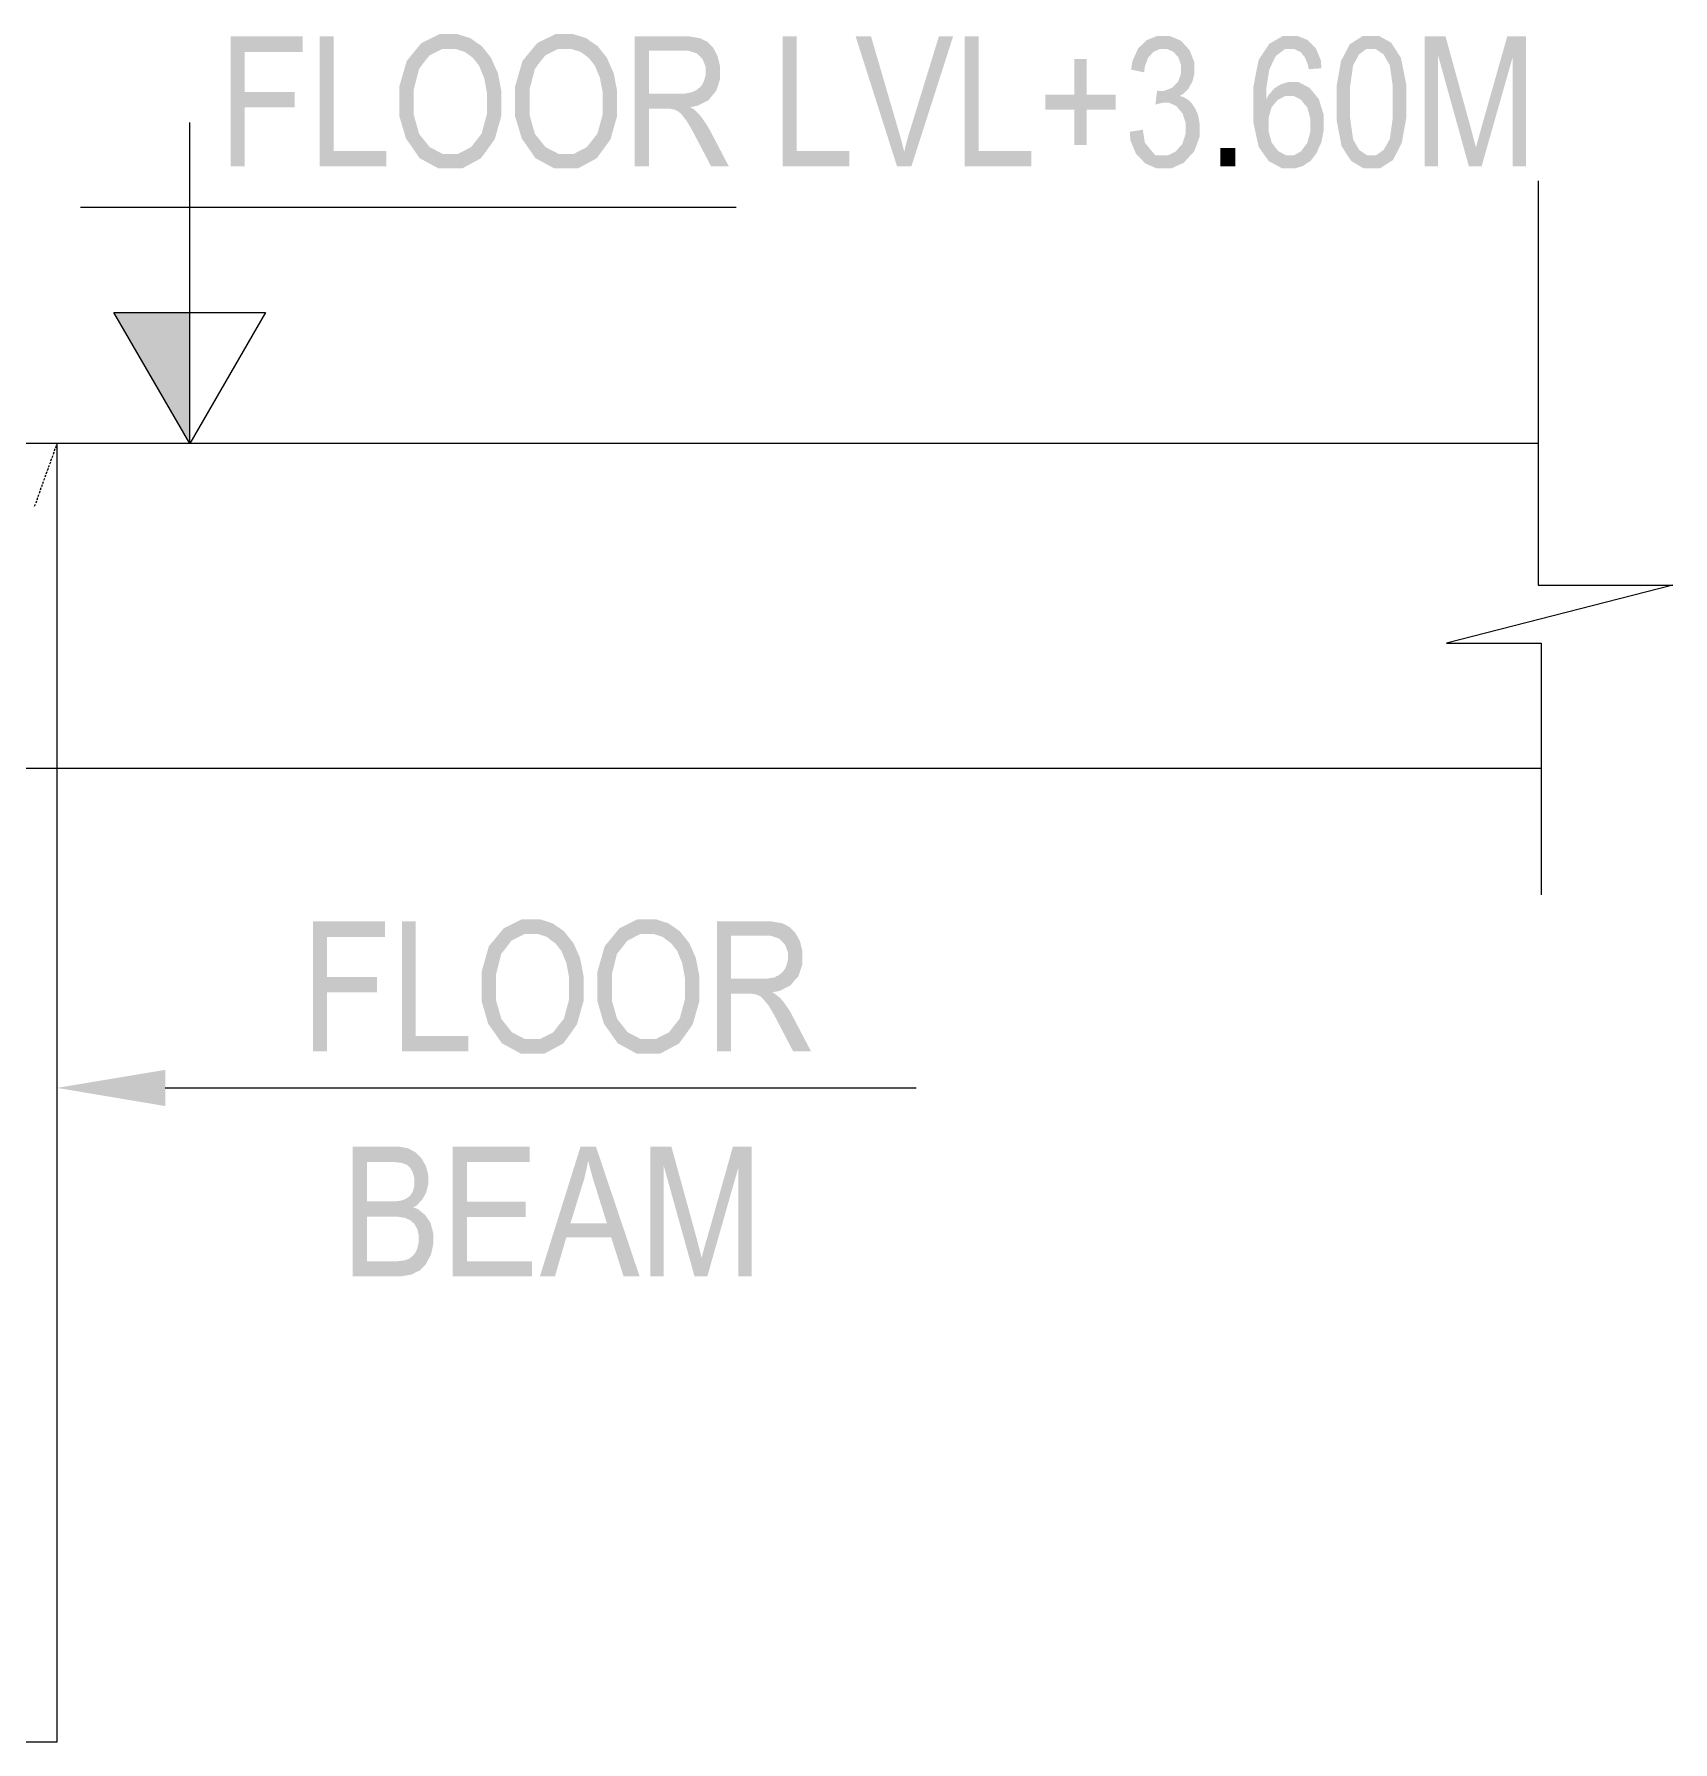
# Model space of a CAD drawing. Header units: millimetres. Extents: x 51.5 to 74.8, y 0.8 to 17.2.
# Drawn here: x 70.089 to 71.079, y 7.618 to 8.651 of the extents above; entities that cross this region are included whole.
import ezdxf

# ---------------------------------------------------------------- set-up
doc = ezdxf.new("R2010")
doc.units = ezdxf.units.MM
doc.layers.add('PDF_Geomertry', color=7, linetype='Continuous')
doc.layers.add('PDF_Solid Fills', color=7, linetype='Continuous')

msp = doc.modelspace()

# ---------------------------------------------------------------- hatches: boundary and pattern name
at = {"layer": 'PDF_Solid Fills', "transparency": 33554559}
for points in [[(70.2076, 8.5706), (70.2076, 8.6491), (70.2511, 8.6491), (70.2511, 8.6398), (70.2161, 8.6398), (70.2161, 8.6156), (70.2463, 8.6156), (70.2463, 8.6063), (70.2161, 8.6063), (70.2161, 8.5706)], [(70.2613, 8.5706), (70.2613, 8.6491), (70.2698, 8.6491), (70.2698, 8.5799), (70.3016, 8.5799), (70.3016, 8.5706)], [(70.5413, 8.5706), (70.5413, 8.6491), (70.5498, 8.6491), (70.5498, 8.5799), (70.5816, 8.5799), (70.5816, 8.5706)], [(70.6104, 8.5706), (70.5854, 8.6491), (70.5947, 8.6491), (70.6113, 8.5922), (70.6123, 8.5888), (70.614, 8.5824), (70.6148, 8.5793), (70.6155, 8.5826), (70.6172, 8.589), (70.6182, 8.5922), (70.6357, 8.6491), (70.6443, 8.6491), (70.6191, 8.5706)], [(70.6513, 8.5706), (70.6513, 8.6491), (70.6598, 8.6491), (70.6598, 8.5799), (70.6916, 8.5799), (70.6916, 8.5706)], [(70.7511, 8.5915), (70.759, 8.5927), (70.7602, 8.5849), (70.7665, 8.5773), (70.7715, 8.5773), (70.7743, 8.5773), (70.7788, 8.5795), (70.7809, 8.5819), (70.7829, 8.5841), (70.7848, 8.5901), (70.7848, 8.5937), (70.7848, 8.5972), (70.783, 8.6026), (70.7812, 8.6047), (70.7794, 8.6069), (70.775, 8.609), (70.7723, 8.609), (70.7711, 8.609), (70.7683, 8.6084), (70.7666, 8.6079), (70.7676, 8.6163), (70.7688, 8.6162), (70.7718, 8.6162), (70.7765, 8.618), (70.7784, 8.6198), (70.7802, 8.6216), (70.782, 8.6263), (70.782, 8.6294), (70.782, 8.632), (70.7805, 8.6365), (70.779, 8.6381), (70.7775, 8.6398), (70.7737, 8.6415), (70.7715, 8.6415), (70.7693, 8.6415), (70.7654, 8.6398), (70.7638, 8.638), (70.7622, 8.6362), (70.7602, 8.6309), (70.7598, 8.6274), (70.7519, 8.6291), (70.7527, 8.6341), (70.7561, 8.6418), (70.7587, 8.6443), (70.7613, 8.6469), (70.7676, 8.6494), (70.7713, 8.6494), (70.7752, 8.6494), (70.7819, 8.6466), (70.7847, 8.6437), (70.7873, 8.6408), (70.7901, 8.6336), (70.7901, 8.6291), (70.7901, 8.6265), (70.789, 8.6218), (70.7877, 8.6197), (70.7866, 8.6176), (70.7834, 8.6144), (70.7813, 8.6131), (70.7833, 8.6126), (70.7863, 8.6109), (70.7876, 8.6097), (70.7888, 8.6084), (70.7909, 8.6051), (70.7918, 8.6031), (70.7925, 8.6011), (70.7933, 8.5965), (70.7933, 8.5938), (70.7933, 8.5884), (70.7901, 8.5797), (70.7869, 8.5762), (70.7837, 8.5727), (70.7761, 8.5693), (70.7716, 8.5693), (70.7675, 8.5693), (70.7605, 8.5723), (70.7576, 8.5754), (70.7548, 8.5783), (70.7515, 8.5863)], [(70.9294, 8.5706), (70.9294, 8.6491), (70.942, 8.6491), (70.9573, 8.5936), (70.9604, 8.5819), (70.9609, 8.5841), (70.9627, 8.5904), (70.9638, 8.5945), (70.9793, 8.6491), (70.9907, 8.6491), (70.9907, 8.5706), (70.9825, 8.5706), (70.9825, 8.6363), (70.9638, 8.5706), (70.9561, 8.5706), (70.9375, 8.6376), (70.9375, 8.5706)], [(70.7175, 8.5834), (70.7175, 8.6049), (70.7, 8.6049), (70.7, 8.614), (70.7175, 8.614), (70.7175, 8.6354), (70.725, 8.6354), (70.725, 8.614), (70.7425, 8.614), (70.7425, 8.6049), (70.725, 8.6049), (70.725, 8.5834)], [(70.2573, 8.0355), (70.2573, 8.114), (70.3008, 8.114), (70.3008, 8.1047), (70.2658, 8.1047), (70.2658, 8.0805), (70.2961, 8.0805), (70.2961, 8.0712), (70.2658, 8.0712), (70.2658, 8.0355)], [(70.3111, 8.0355), (70.3111, 8.114), (70.3195, 8.114), (70.3195, 8.0448), (70.3513, 8.0448), (70.3513, 8.0355)], [(70.3418, 7.8994), (70.3418, 7.9779), (70.3883, 7.9779), (70.3883, 7.9686), (70.3504, 7.9686), (70.3504, 7.9447), (70.3859, 7.9447), (70.3859, 7.9354), (70.3504, 7.9354), (70.3504, 7.9086), (70.3898, 7.9086), (70.3898, 7.8994)], [(70.4612, 7.8994), (70.4612, 7.9779), (70.474, 7.9779), (70.4893, 7.9223), (70.4923, 7.9106), (70.4929, 7.9129), (70.4945, 7.9191), (70.4958, 7.9233), (70.5112, 7.9779), (70.5226, 7.9779), (70.5226, 7.8994), (70.5144, 7.8994), (70.5144, 7.9649), (70.4957, 7.8994), (70.488, 7.8994), (70.4694, 7.9662), (70.4694, 7.8994)]]:
    msp.add_hatch(color=256, dxfattribs=at).paths.add_polyline_path(points)
h = msp.add_hatch(color=256, dxfattribs=at)
h.paths.add_polyline_path([(70.3095, 8.6088), (70.3095, 8.6188), (70.314, 8.6343), (70.3184, 8.6397), (70.3229, 8.6451), (70.3338, 8.6505), (70.3404, 8.6505), (70.3447, 8.6505), (70.3525, 8.6481), (70.3559, 8.6456), (70.3594, 8.6433), (70.365, 8.6362), (70.367, 8.6316), (70.3691, 8.627), (70.3712, 8.6162), (70.3712, 8.6098), (70.3712, 8.6011), (70.3672, 8.5869), (70.3633, 8.5815), (70.3588, 8.5754), (70.3475, 8.5693), (70.3404, 8.5693), (70.3333, 8.5693), (70.3218, 8.5755), (70.3175, 8.5818), (70.3136, 8.5873), (70.3095, 8.6009)])
h.paths.add_polyline_path([(70.3183, 8.6087), (70.3183, 8.6015), (70.3215, 8.5902), (70.3247, 8.5862), (70.3279, 8.5822), (70.3357, 8.5781), (70.3404, 8.5781), (70.345, 8.5781), (70.3529, 8.5822), (70.3561, 8.5863), (70.3593, 8.5904), (70.3625, 8.6022), (70.3625, 8.6101), (70.3625, 8.6151), (70.3608, 8.6241), (70.3591, 8.6281), (70.3579, 8.6312), (70.3541, 8.6361), (70.3516, 8.638), (70.349, 8.6398), (70.3434, 8.6416), (70.3405, 8.6416), (70.3357, 8.6416), (70.3277, 8.6376), (70.3245, 8.6336), (70.3215, 8.6295), (70.3183, 8.6172)])
h = msp.add_hatch(color=256, dxfattribs=at)
h.paths.add_polyline_path([(70.3795, 8.6088), (70.3795, 8.6188), (70.384, 8.6343), (70.3884, 8.6397), (70.3929, 8.6451), (70.4038, 8.6505), (70.4104, 8.6505), (70.4147, 8.6505), (70.4225, 8.6481), (70.4259, 8.6456), (70.4294, 8.6433), (70.435, 8.6362), (70.437, 8.6316), (70.4391, 8.627), (70.4412, 8.6162), (70.4412, 8.6098), (70.4412, 8.6011), (70.4372, 8.5869), (70.4333, 8.5815), (70.4288, 8.5754), (70.4175, 8.5693), (70.4104, 8.5693), (70.4033, 8.5693), (70.3918, 8.5755), (70.3875, 8.5818), (70.3836, 8.5873), (70.3795, 8.6009)])
h.paths.add_polyline_path([(70.3883, 8.6087), (70.3883, 8.6015), (70.3915, 8.5902), (70.3947, 8.5862), (70.3979, 8.5822), (70.4058, 8.5781), (70.4104, 8.5781), (70.415, 8.5781), (70.4229, 8.5822), (70.4261, 8.5863), (70.4293, 8.5904), (70.4325, 8.6022), (70.4325, 8.6101), (70.4325, 8.6151), (70.4308, 8.6241), (70.4291, 8.6281), (70.4279, 8.6312), (70.4241, 8.6361), (70.4216, 8.638), (70.419, 8.6398), (70.4134, 8.6416), (70.4105, 8.6416), (70.4057, 8.6416), (70.3977, 8.6376), (70.3945, 8.6336), (70.3915, 8.6295), (70.3883, 8.6172)])
h = msp.add_hatch(color=256, dxfattribs=at)
h.paths.add_polyline_path([(70.4519, 8.5706), (70.4519, 8.6491), (70.4805, 8.6491), (70.485, 8.6491), (70.4915, 8.648), (70.4937, 8.6469), (70.4958, 8.6459), (70.4993, 8.6422), (70.5007, 8.6397), (70.502, 8.637), (70.5034, 8.6312), (70.5034, 8.6277), (70.5034, 8.6233), (70.5011, 8.6162), (70.4987, 8.6134), (70.4965, 8.6106), (70.4897, 8.6072), (70.4854, 8.6063), (70.4872, 8.6054), (70.4898, 8.6031), (70.4908, 8.602), (70.4926, 8.5998), (70.4959, 8.5948), (70.4975, 8.592), (70.5087, 8.5706), (70.498, 8.5706), (70.4894, 8.587), (70.4869, 8.5918), (70.4832, 8.5981), (70.4818, 8.5998), (70.4805, 8.6016), (70.4782, 8.6038), (70.4769, 8.6044), (70.4758, 8.6049), (70.4725, 8.6055), (70.4702, 8.6055), (70.4604, 8.6055), (70.4604, 8.5706)])
h.paths.add_polyline_path([(70.4604, 8.6145), (70.4788, 8.6145), (70.4818, 8.6145), (70.4863, 8.6154), (70.4879, 8.6161), (70.4894, 8.6168), (70.4919, 8.619), (70.4929, 8.6205), (70.4937, 8.6222), (70.4947, 8.6258), (70.4947, 8.6277), (70.4947, 8.6308), (70.4929, 8.6354), (70.4912, 8.6372), (70.4894, 8.6388), (70.4843, 8.6405), (70.4808, 8.6405), (70.4604, 8.6405)])
h = msp.add_hatch(color=256, dxfattribs=at)
h.paths.add_polyline_path([(70.867, 8.6299), (70.8593, 8.6293), (70.8587, 8.6322), (70.857, 8.6365), (70.8559, 8.6377), (70.8544, 8.6397), (70.8505, 8.6415), (70.8483, 8.6415), (70.845, 8.6415), (70.8394, 8.6373), (70.8373, 8.633), (70.8355, 8.6293), (70.8337, 8.6184), (70.8337, 8.6112), (70.835, 8.6137), (70.8384, 8.6176), (70.8405, 8.619), (70.8426, 8.6202), (70.8469, 8.6216), (70.8493, 8.6216), (70.853, 8.6216), (70.8597, 8.6181), (70.8626, 8.6147), (70.8654, 8.6112), (70.8683, 8.6019), (70.8683, 8.5961), (70.8683, 8.5922), (70.8669, 8.5849), (70.8654, 8.5818), (70.864, 8.5786), (70.8604, 8.5738), (70.858, 8.5723), (70.8558, 8.5708), (70.8508, 8.5693), (70.8482, 8.5693), (70.8433, 8.5693), (70.8352, 8.5737), (70.832, 8.5781), (70.829, 8.5824), (70.8258, 8.5972), (70.8258, 8.6074), (70.8258, 8.6187), (70.829, 8.6349), (70.8322, 8.6398), (70.8355, 8.6447), (70.8437, 8.6494), (70.8488, 8.6494), (70.8525, 8.6494), (70.8586, 8.647), (70.8611, 8.6445), (70.8636, 8.642), (70.8666, 8.6347)])
h.paths.add_polyline_path([(70.835, 8.5961), (70.835, 8.5919), (70.8369, 8.5849), (70.8388, 8.5824), (70.8409, 8.5798), (70.8455, 8.5773), (70.8482, 8.5773), (70.8505, 8.5773), (70.8547, 8.5797), (70.8565, 8.5822), (70.8583, 8.5845), (70.8602, 8.5912), (70.8602, 8.5955), (70.8602, 8.5997), (70.8584, 8.6062), (70.8565, 8.6084), (70.8547, 8.6108), (70.8502, 8.6131), (70.8477, 8.6131), (70.8451, 8.6131), (70.8407, 8.6108), (70.8387, 8.6086), (70.8368, 8.6062), (70.835, 8.5999)])
h = msp.add_hatch(color=256, dxfattribs=at)
h.paths.add_polyline_path([(70.8762, 8.6094), (70.8762, 8.6193), (70.8788, 8.6343), (70.8815, 8.6393), (70.8841, 8.6444), (70.892, 8.6494), (70.8972, 8.6494), (70.9018, 8.6494), (70.9091, 8.6454), (70.9118, 8.6412), (70.915, 8.6362), (70.9182, 8.6204), (70.9182, 8.6094), (70.9182, 8.5995), (70.9155, 8.5847), (70.9129, 8.5795), (70.9102, 8.5744), (70.9023, 8.5693), (70.897, 8.5693), (70.8925, 8.5693), (70.885, 8.5738), (70.882, 8.5783), (70.8791, 8.5829), (70.8762, 8.5983)])
h.paths.add_polyline_path([(70.8843, 8.6094), (70.8843, 8.5998), (70.8861, 8.587), (70.8879, 8.5837), (70.8898, 8.5805), (70.8945, 8.5773), (70.8973, 8.5773), (70.9001, 8.5773), (70.9045, 8.5805), (70.9065, 8.5838), (70.9083, 8.5872), (70.9101, 8.5999), (70.9101, 8.6094), (70.9101, 8.619), (70.9083, 8.6318), (70.9063, 8.6351), (70.9045, 8.6383), (70.8998, 8.6415), (70.8969, 8.6415), (70.8941, 8.6415), (70.8897, 8.6383), (70.8879, 8.6349), (70.8861, 8.6316), (70.8843, 8.6188)])
h = msp.add_hatch(color=256, dxfattribs=at)
h.paths.add_polyline_path([(70.3593, 8.0737), (70.3593, 8.0837), (70.3637, 8.0991), (70.3682, 8.1045), (70.3726, 8.1099), (70.3836, 8.1154), (70.3901, 8.1154), (70.3944, 8.1154), (70.4022, 8.1129), (70.4057, 8.1105), (70.4091, 8.1081), (70.4147, 8.1011), (70.4168, 8.0965), (70.4188, 8.0919), (70.4209, 8.0811), (70.4209, 8.0747), (70.4209, 8.0659), (70.4169, 8.0518), (70.413, 8.0462), (70.4086, 8.0402), (70.3972, 8.0341), (70.3901, 8.0341), (70.383, 8.0341), (70.3715, 8.0404), (70.3672, 8.0466), (70.3632, 8.0522), (70.3593, 8.0658)])
h.paths.add_polyline_path([(70.368, 8.0736), (70.368, 8.0663), (70.3712, 8.0551), (70.3744, 8.0511), (70.3776, 8.047), (70.3854, 8.043), (70.39, 8.043), (70.3947, 8.043), (70.4026, 8.047), (70.4058, 8.0512), (70.409, 8.0552), (70.4122, 8.067), (70.4122, 8.0749), (70.4122, 8.0799), (70.4105, 8.089), (70.4088, 8.093), (70.4076, 8.0961), (70.4038, 8.1009), (70.4012, 8.1027), (70.3987, 8.1047), (70.3932, 8.1065), (70.3902, 8.1065), (70.3854, 8.1065), (70.3773, 8.1024), (70.3743, 8.0984), (70.3711, 8.0944), (70.368, 8.082)])
h = msp.add_hatch(color=256, dxfattribs=at)
h.paths.add_polyline_path([(70.4293, 8.0737), (70.4293, 8.0837), (70.4337, 8.0991), (70.4382, 8.1045), (70.4426, 8.1099), (70.4536, 8.1154), (70.4601, 8.1154), (70.4644, 8.1154), (70.4722, 8.1129), (70.4757, 8.1105), (70.4791, 8.1081), (70.4847, 8.1011), (70.4868, 8.0965), (70.4888, 8.0919), (70.4909, 8.0811), (70.4909, 8.0747), (70.4909, 8.0659), (70.4869, 8.0518), (70.483, 8.0462), (70.4786, 8.0402), (70.4672, 8.0341), (70.4601, 8.0341), (70.453, 8.0341), (70.4415, 8.0404), (70.4372, 8.0466), (70.4332, 8.0522), (70.4293, 8.0658)])
h.paths.add_polyline_path([(70.438, 8.0736), (70.438, 8.0663), (70.4412, 8.0551), (70.4444, 8.0511), (70.4476, 8.047), (70.4554, 8.043), (70.46, 8.043), (70.4647, 8.043), (70.4726, 8.047), (70.4758, 8.0512), (70.479, 8.0552), (70.4822, 8.067), (70.4822, 8.0749), (70.4822, 8.0799), (70.4805, 8.089), (70.4788, 8.093), (70.4776, 8.0961), (70.4738, 8.1009), (70.4713, 8.1027), (70.4687, 8.1047), (70.4632, 8.1065), (70.4602, 8.1065), (70.4554, 8.1065), (70.4473, 8.1024), (70.4443, 8.0984), (70.4411, 8.0944), (70.438, 8.082)])
h = msp.add_hatch(color=256, dxfattribs=at)
h.paths.add_polyline_path([(70.5016, 8.0355), (70.5016, 8.114), (70.5302, 8.114), (70.5347, 8.114), (70.5412, 8.1129), (70.5434, 8.1118), (70.5455, 8.1106), (70.549, 8.107), (70.5504, 8.1045), (70.5518, 8.1019), (70.5532, 8.0961), (70.5532, 8.0926), (70.5532, 8.0881), (70.5508, 8.0809), (70.5484, 8.0783), (70.5462, 8.0755), (70.5394, 8.072), (70.5351, 8.0712), (70.5368, 8.0701), (70.5395, 8.068), (70.5405, 8.0669), (70.5423, 8.0647), (70.5457, 8.0597), (70.5472, 8.0569), (70.5584, 8.0355), (70.5476, 8.0355), (70.5391, 8.0518), (70.5366, 8.0566), (70.5329, 8.063), (70.5315, 8.0647), (70.5302, 8.0663), (70.5279, 8.0687), (70.5266, 8.0693), (70.5254, 8.0698), (70.522, 8.0704), (70.52, 8.0704), (70.5101, 8.0704), (70.5101, 8.0355)])
h.paths.add_polyline_path([(70.5101, 8.0794), (70.5284, 8.0794), (70.5315, 8.0794), (70.5361, 8.0801), (70.5376, 8.0809), (70.5391, 8.0816), (70.5416, 8.0838), (70.5426, 8.0854), (70.5434, 8.0869), (70.5444, 8.0905), (70.5444, 8.0926), (70.5444, 8.0956), (70.5426, 8.1002), (70.5409, 8.1019), (70.5391, 8.1037), (70.534, 8.1054), (70.5305, 8.1054), (70.5101, 8.1054)])
h = msp.add_hatch(color=256, dxfattribs=at)
h.paths.add_polyline_path([(70.2813, 7.8994), (70.2813, 7.9779), (70.3057, 7.9779), (70.3093, 7.9779), (70.3151, 7.9768), (70.3172, 7.9755), (70.3194, 7.9744), (70.3229, 7.9709), (70.3243, 7.9684), (70.3257, 7.9661), (70.327, 7.9608), (70.327, 7.9579), (70.327, 7.9551), (70.3258, 7.9502), (70.3247, 7.9481), (70.3234, 7.9459), (70.3201, 7.9424), (70.318, 7.9411), (70.3208, 7.9401), (70.3251, 7.9366), (70.3268, 7.9341), (70.3284, 7.9318), (70.33, 7.9256), (70.33, 7.9222), (70.33, 7.9186), (70.3286, 7.9123), (70.327, 7.9097), (70.3257, 7.9069), (70.3218, 7.903), (70.3193, 7.9018), (70.3169, 7.9005), (70.3101, 7.8994), (70.3059, 7.8994)])
h.paths.add_polyline_path([(70.29, 7.9086), (70.3059, 7.9086), (70.3086, 7.9086), (70.3125, 7.9091), (70.3138, 7.9095), (70.3157, 7.9102), (70.3184, 7.9126), (70.3194, 7.9141), (70.3202, 7.9158), (70.3212, 7.9198), (70.3212, 7.9222), (70.3212, 7.9244), (70.3204, 7.9281), (70.3194, 7.9297), (70.3186, 7.9312), (70.3161, 7.9334), (70.3145, 7.9341), (70.313, 7.9348), (70.3082, 7.9356), (70.3048, 7.9356), (70.29, 7.9356)])
h.paths.add_polyline_path([(70.29, 7.9448), (70.3038, 7.9448), (70.3066, 7.9448), (70.3105, 7.9452), (70.3116, 7.9456), (70.3133, 7.9462), (70.3159, 7.948), (70.3168, 7.9494), (70.3177, 7.9506), (70.3186, 7.9543), (70.3186, 7.9566), (70.3186, 7.9587), (70.3177, 7.9622), (70.3169, 7.9636), (70.3161, 7.9651), (70.314, 7.967), (70.3126, 7.9674), (70.3112, 7.968), (70.3063, 7.9686), (70.3029, 7.9686), (70.29, 7.9686)])
h = msp.add_hatch(color=256, dxfattribs=at)
h.paths.add_polyline_path([(70.3945, 7.8994), (70.4191, 7.9779), (70.4284, 7.9779), (70.4548, 7.8994), (70.4451, 7.8994), (70.4376, 7.9231), (70.4105, 7.9231), (70.4036, 7.8994)])
h.paths.add_polyline_path([(70.413, 7.9316), (70.435, 7.9316), (70.4282, 7.9533), (70.4266, 7.9583), (70.4244, 7.9665), (70.4237, 7.9695), (70.423, 7.9658), (70.4213, 7.9583), (70.4201, 7.9545)])

# ---------------------------------------------------------------- linework, layer by layer
at = {"layer": 'PDF_Geomertry', "lineweight": 0}
for points in [[(70.1829, 8.403), (70.137, 8.4823), (70.2286, 8.4823), (70.1829, 8.403), (70.1829, 8.597)], [(70.9979, 8.5619), (70.9979, 8.3174), (71.0794, 8.3174), (70.9425, 8.2823), (70.9998, 8.2823), (70.9998, 8.1302)], [(70.1168, 8.5459), (70.5132, 8.5459)], [(69.3045, 8.0105), (69.697, 8.0105), (69.697, 8.2068), (70.1026, 8.2068), (70.1026, 8.403), (69.5008, 8.403), (69.5008, 8.2068)], [(70.9979, 8.403), (70.1026, 8.403), (69.8016, 8.403), (69.8016, 7.618), (70.1026, 7.618), (70.1026, 8.403), (70.1023, 8.4023)], [(70.1, 8.3956), (70.0995, 8.3944)], [(70.1007, 8.3977), (70.1002, 8.3963)], [(70.1013, 8.3997), (70.1009, 8.3983)], [(70.102, 8.4016), (70.1016, 8.4002)], [(70.0965, 8.3859), (70.0959, 8.3845)], [(70.0972, 8.3879), (70.0966, 8.3865)], [(70.0979, 8.3898), (70.0973, 8.3884)], [(70.0986, 8.3918), (70.098, 8.3905)], [(70.0993, 8.3937), (70.0987, 8.3924)], [(70.0922, 8.3741), (70.0918, 8.3727)], [(70.0929, 8.3761), (70.0925, 8.3747)], [(70.0936, 8.378), (70.0932, 8.3768)], [(70.0943, 8.3799), (70.0938, 8.3787)], [(70.095, 8.3819), (70.0945, 8.3806)], [(70.0957, 8.3838), (70.0952, 8.3826)], [(70.0894, 8.3662), (70.0888, 8.3649)], [(70.0901, 8.3681), (70.0897, 8.3669)], [(70.0908, 8.3701), (70.0904, 8.3688)], [(70.0915, 8.372), (70.0911, 8.3708)], [(70.1026, 8.2068), (70.9998, 8.2068)], [(70.168, 8.0134), (70.2582, 8.0134), (70.622, 8.0134)]]:
    msp.add_lwpolyline(points, dxfattribs=at)
at = {"layer": 'PDF_Solid Fills', "transparency": 33554559}
for points in [[(70.8059, 8.5706), (70.8059, 8.5816), (70.815, 8.5706), (70.815, 8.5816)], [(70.1829, 8.403), (70.137, 8.4823), (70.1829, 8.403), (70.1829, 8.4823)], [(70.168, 8.0024), (70.1026, 8.0134), (70.168, 8.0024), (70.168, 8.0243)]]:
    msp.add_solid(points, dxfattribs=at)

doc.saveas('drawing.dxf')
